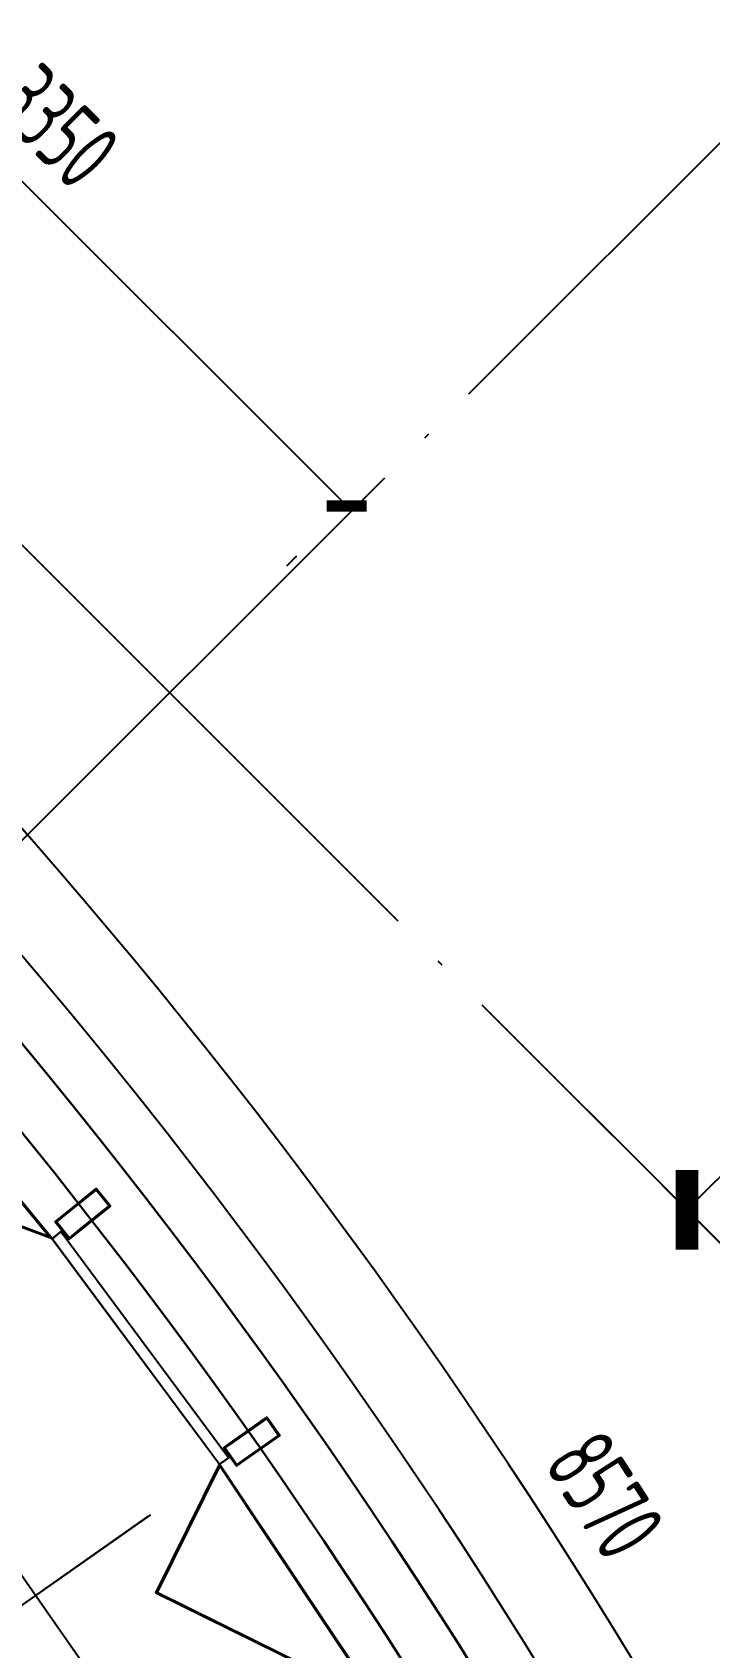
# Model space of a CAD drawing. Extents: x -936 to 12807311, y 101 to 1511157.
# Drawn here: x 12228059 to 12230455, y 1182787 to 1188506 of the extents above; entities that cross this region are included whole.
import ezdxf

# ---------------------------------------------------------------- set-up
doc = ezdxf.new("R2010")
doc.units = 0
doc.header["$LTSCALE"] = 1000
doc.header["$MEASUREMENT"] = 0
doc.linetypes.add('TX-GRID-T2$0$DOTE', pattern=[2.4200000000000004, 2, -0.2, 0.02, -0.2])
doc.layers.add('PX-GLAZ-F2$0$PX-GLAZ-F2$0$_EDO-ALUMINIUM-SECTION', color=90, linetype='Continuous', lineweight=30)
doc.layers.add('PX-GLAZ-F2$0$PX-GLAZ-F2$0$PX-GLAZ-F2$0$板边线', color=36, linetype='Continuous', lineweight=30)
for name, color, linetype in [('PX-GLAZ-F2$0$PX-GLAZ-F2$0$PX-GLAZ-F2$0$幕墙线', 104, 'Continuous'), ('PX-GLAZ-F2$0$PX-GLAZ-F2$0$PX-GLAZ-F2$0$平台轮廓', 3, 'Continuous'), ('PX-PLAN-F2-T2$0$PUB_DIM', 3, 'Continuous'), ('PX-PLAN-F2-T2$0$WALL', 9, 'Continuous'), ('TX-GRID-T2$0$DOTE', 1, 'Continuous'), ('TX-GRID-T2$0$PUB_DIM', 3, 'Continuous')]:
    doc.layers.add(name, color=color, linetype=linetype)
doc.styles.add('PX-PLAN-F2-T2$0$XD2008_T3', font='xd-hzs.shx', dxfattribs={"width": 0.7, "bigfont": 'xd-hztxt.shx'})
doc.styles.add('TX-GRID-T2$0$XD2008_T3', font='xd-hzs.shx', dxfattribs={"width": 0.7, "bigfont": 'xd-hztxt.shx'})
doc.dimstyles.new('PX-PLAN-F2-T2$0$_TCH_ARCH&&100', dxfattribs={"dimtxt": 250, "dimasz": 100, "dimexe": 250, "dimexo": 300, "dimgap": 100, "dimtad": 1, "dimdec": 0, "dimzin": 0, "dimdsep": 46, "dimtxsty": 'PX-PLAN-F2-T2$0$XD2008_T3', "dimblk": 'PX-PLAN-F2-T2$0$_ArchTick', "dimcen": 0.09, "dimclrd": 1, "dimclrt": 4, "dimazin": 2, "dimtfac": 1, "dimtdec": 0, "dimtix": 1, "dimtmove": 2, "dimatfit": 3, "dimfxl": 0, "dimtolj": 1, "dimtzin": 0, "dimarcsym": 0})
doc.dimstyles.new('TX-GRID-T2$0$_TCH_ARCH&&100', dxfattribs={"dimtxt": 350, "dimasz": 200, "dimexe": 250, "dimexo": 300, "dimgap": 100, "dimtad": 1, "dimdec": 0, "dimzin": 0, "dimdsep": 46, "dimtxsty": 'TX-GRID-T2$0$XD2008_T3', "dimblk": 'TX-GRID-T2$0$_ArchTick', "dimcen": 0.09, "dimclrd": 1, "dimclre": 1, "dimclrt": 4, "dimazin": 2, "dimtfac": 1, "dimtdec": 0, "dimtix": 1, "dimtmove": 2, "dimatfit": 3, "dimfxl": 0, "dimtolj": 1, "dimtzin": 0, "dimarcsym": 0})

# ---------------------------------------------------------------- blocks, each defined once
blk = doc.blocks.new('PX-PLAN-F2-T2$0$_ArchTick')
at = {"color": 0, "linetype": 'ByBlock', "const_width": 0.4}
blk.add_lwpolyline([(-0.5, -0.5), (0.5, 0.5)], dxfattribs=at)
blk = doc.blocks.new('*D896')
at = {"layer": 'Defpoints', "color": 0, "transparency": 16777216}
for p in [(12226802.31913895, 1189198.041148163), (12229171.13703193, 1186829.243607384), (12229171.13703, 1186829.243605453)]:
    blk.add_point(p, dxfattribs=at)
at = {"layer": 'PX-PLAN-F2-T2$0$PUB_DIM', "color": 1, "lineweight": -2, "transparency": 16777216}
blk.add_line((12226802.31913701, 1189198.041146232), (12229171.13703, 1186829.243605453), dxfattribs=at)
at = {"layer": 'PX-PLAN-F2-T2$0$PUB_DIM', "color": 0, "lineweight": -2, "transparency": 16777216}
for p, q in [((12226590.18801589, 1188985.908202517), (12226625.54320113, 1189021.263691527)), ((12228959.00590887, 1186617.110661738), (12228994.36109411, 1186652.466150748))]:
    blk.add_line(p, q, dxfattribs=at)
at = {"layer": 'PX-PLAN-F2-T2$0$PUB_DIM', "color": 1, "lineweight": -2, "transparency": 16777216, "xscale": 100, "yscale": 100, "zscale": 100}
for p, rotation in [((12226802.31913701, 1189198.041146232), 135.0002461354862), ((12229171.13703, 1186829.243605453), 315.0002461354862)]:
    blk.add_blockref('PX-PLAN-F2-T2$0$_ArchTick', p, dxfattribs=dict(at, rotation=rotation))
at = {"layer": 'PX-PLAN-F2-T2$0$PUB_DIM', "color": 4, "transparency": 16777216, "insert": (12228145.8264258, 1188172.742085077), "char_height": 250, "attachment_point": 5, "rotation": 315.0002461358617, "style": 'PX-PLAN-F2-T2$0$XD2008_T3'}
blk.add_mtext('\\A1;3350', dxfattribs=at)
blk = doc.blocks.new('*D1066')
at = {"layer": 'Defpoints', "color": 0, "transparency": 16777216}
for p in [(12228721.89374622, 1183430.011938768), (12229281.90458711, 1182589.344496484), (12227559.35037265, 1181865.042275353), (12212364.79014299, 1171926.863604173)]:
    blk.add_point(p, dxfattribs=at)
at = {"layer": 'PX-PLAN-F2-T2$0$PUB_DIM', "color": 0, "lineweight": -2, "transparency": 16777216}
for p, q in [((12228476.49953964, 1183257.438234574), (12227011.59109539, 1182227.240007578)), ((12229028.10892883, 1182429.382739062), (12227513.04706931, 1181474.472953401))]:
    blk.add_line(p, q, dxfattribs=at)
at = {"layer": 'PX-PLAN-F2-T2$0$PUB_DIM', "color": 1, "lineweight": -2, "transparency": 16777216}
blk.add_arc((12212364.79014299, 1171926.863604173), 18156.04736369848, 32.22231875093424, 35.11683917619891, dxfattribs=at)
at = {"layer": 'PX-PLAN-F2-T2$0$PUB_DIM', "color": 1, "lineweight": -2, "transparency": 16777216, "xscale": 100, "yscale": 100, "zscale": 100}
for p, rotation in [((12227216.08626754, 1182371.05142774), 125.1168391761989), ((12227724.54345121, 1181607.774417918), 302.2223187509343)]:
    blk.add_blockref('PX-PLAN-F2-T2$0$_ArchTick', p, dxfattribs=dict(at, rotation=rotation))
at = {"layer": 'PX-PLAN-F2-T2$0$PUB_DIM', "color": 4, "transparency": 16777216, "insert": (12227662.39104069, 1182117.364522244), "char_height": 250, "attachment_point": 5, "rotation": 303.6695789635692, "style": 'PX-PLAN-F2-T2$0$XD2008_T3'}
blk.add_mtext('\\A1;2.89°', dxfattribs=at)
blk = doc.blocks.new('*D1067')
at = {"layer": 'Defpoints', "color": 0, "transparency": 16777216}
for p in [(12228120.9707418, 1184228.275552377), (12228715.8530248, 1183425.763795803), (12227040.03656426, 1182617.008521235), (12212364.79014301, 1171926.86360415)]:
    blk.add_point(p, dxfattribs=at)
at = {"layer": 'PX-PLAN-F2-T2$0$PUB_DIM', "color": 0, "lineweight": -2, "transparency": 16777216}
for p, q in [((12227884.50443593, 1184043.657876655), (12226478.71305241, 1182946.106422893)), ((12228470.45881822, 1183253.190091609), (12227011.59109539, 1182227.240007574))]:
    blk.add_line(p, q, dxfattribs=at)
at = {"layer": 'PX-PLAN-F2-T2$0$PUB_DIM', "color": 1, "lineweight": -2, "transparency": 16777216}
blk.add_arc((12212364.79014301, 1171926.86360415), 18156.04736369476, 35.1168391762838, 37.98042757741254, dxfattribs=at)
at = {"layer": 'PX-PLAN-F2-T2$0$PUB_DIM', "color": 1, "lineweight": -2, "transparency": 16777216, "xscale": 100, "yscale": 100, "zscale": 100}
for p, rotation in [((12226675.7683073, 1183099.954485994), 127.9804275774125), ((12227216.08626754, 1182371.051427738), 305.1168391762838)]:
    blk.add_blockref('PX-PLAN-F2-T2$0$_ArchTick', p, dxfattribs=dict(at, rotation=rotation))
at = {"layer": 'PX-PLAN-F2-T2$0$PUB_DIM', "color": 4, "transparency": 16777216, "insert": (12227131.23538691, 1182872.867306205), "char_height": 250, "attachment_point": 5, "rotation": 306.5486333768495, "style": 'PX-PLAN-F2-T2$0$XD2008_T3'}
blk.add_mtext('\\A1;2.86°', dxfattribs=at)
blk = doc.blocks.new('*D1068')
at = {"layer": 'Defpoints', "color": 0, "transparency": 16777216}
for p in [(12227487.37382047, 1185010.399454061), (12228126.57095869, 1184232.866730121), (12226486.17723531, 1183338.633075283), (12212364.79014307, 1171926.86360406)]:
    blk.add_point(p, dxfattribs=at)
at = {"layer": 'PX-PLAN-F2-T2$0$PUB_DIM', "color": 0, "lineweight": -2, "transparency": 16777216}
for p, q in [((12227260.49860563, 1184814.114872664), (12225906.25128462, 1183642.466974911)), ((12227890.10624571, 1184048.247014171), (12226478.61797762, 1182946.228197719))]:
    blk.add_line(p, q, dxfattribs=at)
at = {"layer": 'PX-PLAN-F2-T2$0$PUB_DIM', "color": 1, "lineweight": -2, "transparency": 16777216}
blk.add_arc((12212364.79014307, 1171926.86360406), 18156.04736370407, 37.98092192699712, 40.86522509230411, dxfattribs=at)
at = {"layer": 'PX-PLAN-F2-T2$0$PUB_DIM', "color": 1, "lineweight": -2, "transparency": 16777216, "xscale": 100, "yscale": 100, "zscale": 100}
for p, rotation in [((12226095.31396365, 1183806.037459409), 130.8652250923041), ((12226675.6719051, 1183100.077961013), 307.9809219269972)]:
    blk.add_blockref('PX-PLAN-F2-T2$0$_ArchTick', p, dxfattribs=dict(at, rotation=rotation))
at = {"layer": 'PX-PLAN-F2-T2$0$PUB_DIM', "color": 4, "transparency": 16777216, "insert": (12226563.7429982, 1183599.59421881), "char_height": 250, "attachment_point": 5, "rotation": 309.4230735096519, "style": 'PX-PLAN-F2-T2$0$XD2008_T3'}
blk.add_mtext('\\A1;2.88°', dxfattribs=at)
blk = doc.blocks.new('*D1070')
at = {"layer": 'Defpoints', "color": 0, "transparency": 16777216}
for p in [(12225883.26115898, 1185445.352145371), (12228925.65894867, 1181041.364410987), (12230243.88371389, 1178697.137168246), (12212364.790143, 1171926.863604147)]:
    blk.add_point(p, dxfattribs=at)
at = {"layer": 'PX-PLAN-F2-T2$0$PUB_DIM', "color": 0, "lineweight": -2, "transparency": 16777216}
for p, q in [((12225671.12926213, 1185233.219973513), (12225554.6892393, 1185116.779799728)), ((12229963.32491188, 1178590.898010603), (12229809.3250948, 1178532.582923974))]:
    blk.add_line(p, q, dxfattribs=at)
at = {"layer": 'PX-PLAN-F2-T2$0$PUB_DIM', "color": 1, "lineweight": -2, "transparency": 16777216}
blk.add_arc((12212364.790143, 1171926.863604147), 18903.34627933614, 20.74016570987344, 45.00003713888837, dxfattribs=at)
at = {"layer": 'PX-PLAN-F2-T2$0$PUB_DIM', "color": 1, "lineweight": -2, "transparency": 16777216, "xscale": 100, "yscale": 100, "zscale": 100}
for p, rotation in [((12225731.46582001, 1185293.55660961), 135.0000371388884), ((12230043.12409647, 1178621.115555343), 290.7401657098735)]:
    blk.add_blockref('PX-PLAN-F2-T2$0$_ArchTick', p, dxfattribs=dict(at, rotation=rotation))
at = {"layer": 'PX-PLAN-F2-T2$0$PUB_DIM', "color": 4, "transparency": 16777216, "insert": (12228430.74928202, 1182308.510310016), "char_height": 250, "attachment_point": 5, "rotation": 302.8701014243809, "style": 'PX-PLAN-F2-T2$0$XD2008_T3'}
blk.add_mtext('\\A1;24.26°', dxfattribs=at)
blk = doc.blocks.new('*D1071')
at = {"layer": 'Defpoints', "color": 0, "transparency": 16777216}
for p in [(12227245.46950515, 1186807.562257487), (12230653.69387724, 1181927.264696373), (12232075.93905684, 1179298.459034352), (12212364.79014299, 1171926.863604167)]:
    blk.add_point(p, dxfattribs=at)
at = {"layer": 'PX-PLAN-F2-T2$0$PUB_DIM', "color": 0, "lineweight": -2, "transparency": 16777216}
for p, q in [((12227033.33760829, 1186595.430085629), (12226927.27165987, 1186489.363999699)), ((12231794.94628047, 1179193.373071312), (12231654.44989229, 1179140.830089794))]:
    blk.add_line(p, q, dxfattribs=at)
at = {"layer": 'PX-PLAN-F2-T2$0$PUB_DIM', "color": 1, "lineweight": -2, "transparency": 16777216}
blk.add_arc((12212364.79014299, 1171926.863604167), 20844.47221220098, 20.50484238967963, 45.00003713881983, dxfattribs=at)
at = {"layer": 'PX-PLAN-F2-T2$0$PUB_DIM', "color": 1, "lineweight": -2, "transparency": 16777216, "xscale": 100, "yscale": 100, "zscale": 100}
for p, rotation in [((12227104.04824058, 1186666.140809583), 135.0000371388198), ((12231888.61053926, 1179228.40172566), 290.5048423896797)]:
    blk.add_blockref('PX-PLAN-F2-T2$0$_ArchTick', p, dxfattribs=dict(at, rotation=rotation))
at = {"layer": 'PX-PLAN-F2-T2$0$PUB_DIM', "color": 4, "transparency": 16777216, "insert": (12230084.55288926, 1183325.664748004), "char_height": 250, "attachment_point": 5, "rotation": 302.75243976425025, "style": 'PX-PLAN-F2-T2$0$XD2008_T3'}
blk.add_mtext('\\A1;8570', dxfattribs=at)
blk = doc.blocks.new('*D1185')
at = {"layer": 'Defpoints', "color": 0, "transparency": 16777216}
for p in [(12227458.86263486, 1190102.014729743), (12228228.10778203, 1189332.771627734), (12226228.72138214, 1188871.87020649)]:
    blk.add_point(p, dxfattribs=at)
at = {"layer": 'PX-PLAN-F2-T2$0$PUB_DIM', "color": 0, "lineweight": -2, "transparency": 16777216}
for p, q in [((12227670.99495121, 1189889.882977381), (12228404.88471232, 1189155.995167432)), ((12226440.8536985, 1188659.738454129), (12227174.74345961, 1187925.85064418))]:
    blk.add_line(p, q, dxfattribs=at)
at = {"layer": 'PX-PLAN-F2-T2$0$PUB_DIM', "color": 1, "lineweight": -2, "transparency": 16777216}
blk.add_line((12226997.96652932, 1188102.627104482), (12228228.10778203, 1189332.771627734), dxfattribs=at)
at = {"layer": 'PX-PLAN-F2-T2$0$PUB_DIM', "color": 1, "lineweight": -2, "transparency": 16777216, "xscale": 100, "yscale": 100, "zscale": 100}
for p, rotation in [((12228228.10778203, 1189332.771627734), 45.00007616517399), ((12226997.96652932, 1188102.627104482), 225.000076165174)]:
    blk.add_blockref('PX-PLAN-F2-T2$0$_ArchTick', p, dxfattribs=dict(at, rotation=rotation))
at = {"layer": 'PX-PLAN-F2-T2$0$PUB_DIM', "color": 4, "transparency": 16777216, "insert": (12227453.93791841, 1188876.798180377), "char_height": 250, "attachment_point": 5, "rotation": 45.000076165327954, "style": 'PX-PLAN-F2-T2$0$XD2008_T3'}
blk.add_mtext('\\A1;1740', dxfattribs=at)
blk = doc.blocks.new('PX-GLAZ-F2$0$PX-GLAZ-F2$0$标准块')
at = {"layer": 'PX-GLAZ-F2$0$PX-GLAZ-F2$0$_EDO-ALUMINIUM-SECTION'}
blk.add_line((0, 0), (0.003930399194359779, -45.99634640989825, 0.08170139435610035), dxfattribs=at)
at = {"layer": 'PX-GLAZ-F2$0$PX-GLAZ-F2$0$_EDO-ALUMINIUM-SECTION', "extrusion": (1.582938578771372e-17, 0.001776255547346146, 0.9999984224568711)}
for points in [[(40.00000000745058, -48.99682280369665), (40.00000000745058, -84.9997323684765), (40.00005751848221, -232.9989440002123), (-39.99993549473584, -232.9989529884207), (-39.99999388121068, -85.16722874860984), (-40.00000705569983, -45.9998373127823), (40.00000000745058, -45.99300130209959)], [(37.00000000931323, -48.99682280276532), (37.00000001117587, -84.9997323684765), (37.00000001117587, -84.9997323684765), (37.00005752034485, -229.9989538018185), (-36.99993549287319, -229.9989621157482), (-36.9999930113554, -84.99974068426889), (-36.99999394081533, -84.99973236940782), (-37.00000604242086, -48.99957150742597), (37.00000000745058, -48.99324819854563)]]:
    blk.add_lwpolyline(points, close=True, dxfattribs=at)
blk = doc.blocks.new('PX-GLAZ-F2')
for p, q in [((12228161.04342889, 1184258.52105211, -2.149734961603258e-09), (12228753.41803792, 1183459.669359991)), ((12228128.91331521, 1184234.695523895, -2.149734961603258e-09), (12228721.28792424, 1183435.843831777))]:
    blk.add_line(p, q)
at = {"layer": 'PX-GLAZ-F2$0$PX-GLAZ-F2$0$_EDO-ALUMINIUM-SECTION'}
blk.add_lwpolyline([(12224760.25128515, 1188028.388679824), (12226613.69519658, 1186174.955012612, -0.1072892985715656), (12231238.85093749, 1178985.017986849), (12237273.5785629, 1162848.563401733, 0.2675740430315334), (12240624.37258755, 1160082.915822869), (12251365.84168272, 1158270.878924541, 0.4142081068710295), (12256378.8234796, 1161836.591839584), (12258925.60882612, 1176931.819757678)], format="xyb", dxfattribs=at)
for points in [[(12227483.84366904, 1185018.693739187), (12227305.88456378, 1184543.67560433), (12228129.12735819, 1184234.815187054)], [(12227485.18879553, 1185013.056222584), (12227309.7471915, 1184545.430627728), (12228119.69848067, 1184241.556855806)], [(12228721.50931617, 1183435.999610564), (12228496.37448781, 1182981.002766922), (12229284.45213825, 1182591.05780568)], [(12228721.89374622, 1183430.01193877), (12228500.39378812, 1182982.36115752), (12229275.74768526, 1182598.711976249)]]:
    blk.add_lwpolyline(points, close=True, dxfattribs=at)
at = {"layer": 'PX-GLAZ-F2$0$PX-GLAZ-F2$0$PX-GLAZ-F2$0$幕墙线'}
blk.add_lwpolyline([(12223328.27047531, 1187703.859508988), (12224099.43380924, 1188475.024913537), (12224678.72951319, 1187895.730765031), (12224547.64997733, 1187406.529416163), (12225396.96714284, 1187178.958294298), (12226100.26341568, 1186475.66299842), (12225966.53537271, 1185985.944069658), (12226814.75343871, 1185754.320304853), (12227484.02543946, 1185019.178988073), (12227305.8845294, 1184543.675569953), (12228129.12732382, 1184234.815152678), (12228721.5092818, 1183435.999576188), (12228496.37445344, 1182981.002732545), (12229284.45210387, 1182591.057771303)], dxfattribs=at)
at = {"layer": 'PX-GLAZ-F2$0$PX-GLAZ-F2$0$PX-GLAZ-F2$0$平台轮廓', "ltscale": 100}
blk.add_lwpolyline([(12224100.1653158, 1188475.75602978), (12223535.18085895, 1187910.770840481), (12225942.02942006, 1185503.928528109, -0.1072895632526993), (12230349.13991877, 1178652.956953138), (12236383.05545681, 1162515.910651781, 0.2675740428470937), (12240465.63208266, 1159146.271074891), (12251256.42476282, 1157325.913514771, 0.414208106871037), (12258631.84625697, 1162572.019872548), (12261003.95114493, 1176631.887139511, -0.414213222373079), (12266766.08529776, 1180730.393204295), (12271464.47561844, 1179938.386453936, -0.197624323764968), (12274687.28636963, 1177917.663836213), (12277074.97876072, 1174576.912662164, 0.1972663651005048), (12281463.10264201, 1171846.089276327), (12294714.9260508, 1169610.329047972), (12294846.94838936, 1170392.853351991)], format="xyb", dxfattribs=at)
at = {"layer": 'PX-GLAZ-F2$0$PX-GLAZ-F2$0$PX-GLAZ-F2$0$板边线', "color": 30}
blk.add_lwpolyline([(12229273.0996878, 1193648.597605203), (12224347.57565513, 1188723.342640019), (12226754.40381288, 1186316.49592862, -0.107289298571393), (12231425.46680681, 1179055.194763648), (12237460.19443223, 1162918.740178538, 0.2675740430316652), (12240656.9289615, 1160280.248810203), (12251398.39805667, 1158468.211911886, 0.4142081068710582), (12256180.89793185, 1161869.98400325), (12261231.54395663, 1191806.018063687)], format="xyb", dxfattribs=at)
at = {"layer": 'PX-GLAZ-F2$0$PX-GLAZ-F2$0$_EDO-ALUMINIUM-SECTION', "extrusion": (-0.08621966726463275, 0.1095124761019152, 0.9902389542705354), "rotation": 270.7230689739425}
blk.add_blockref('PX-GLAZ-F2$0$PX-GLAZ-F2$0$标准块', (-10340335.19442205, 6569025.841016069, -924616.7323824756), dxfattribs=at)
at = {"layer": 'PX-GLAZ-F2$0$PX-GLAZ-F2$0$_EDO-ALUMINIUM-SECTION', "extrusion": (-0.07874778632107966, 0.1150026070699102, 0.9902389542512724), "rotation": 270.7230689172152}
blk.add_blockref('PX-GLAZ-F2$0$PX-GLAZ-F2$0$标准块', (-10758549.7183679, 5874692.448857135, -826886.5236208746), dxfattribs=at)
blk = doc.blocks.new('TX-GRID-T2$0$_ArchTick')
at = {"color": 0, "linetype": 'ByBlock', "const_width": 0.4}
blk.add_lwpolyline([(-0.5, -0.5), (0.5, 0.5)], dxfattribs=at)
blk = doc.blocks.new('*D2307')
at = {"layer": 'Defpoints', "color": 0, "transparency": 16777216}
for p in [(12232920.55209028, 1188013.680507726), (12233486.2383423, 1187447.995780163), (12229809.28646032, 1184902.406493225)]:
    blk.add_point(p, dxfattribs=at)
at = {"layer": 'TX-GRID-T2$0$PUB_DIM', "color": 1, "lineweight": -2, "transparency": 16777216}
for p, q in [((12233132.68441047, 1187801.548759206), (12233663.0152758, 1187271.219323063)), ((12230374.97271235, 1184336.721765663), (12233486.2383423, 1187447.995780163)), ((12230021.41878051, 1184690.274744706), (12230551.74964584, 1184159.945308563))]:
    blk.add_line(p, q, dxfattribs=at)
at = {"layer": 'TX-GRID-T2$0$PUB_DIM', "color": 1, "lineweight": -2, "transparency": 16777216, "xscale": 200, "yscale": 200, "zscale": 200}
for p, rotation in [((12233486.2383423, 1187447.995780163), 45.00007720302987), ((12230374.97271235, 1184336.721765663), 225.0000772030298)]:
    blk.add_blockref('TX-GRID-T2$0$_ArchTick', p, dxfattribs=dict(at, rotation=rotation))
at = {"layer": 'TX-GRID-T2$0$PUB_DIM', "color": 4, "transparency": 16777216, "insert": (12231736.15090048, 1186086.812875723), "char_height": 350, "attachment_point": 5, "rotation": 45.00007720331892, "style": 'TX-GRID-T2$0$XD2008_T3'}
blk.add_mtext('\\A1;4400', dxfattribs=at)
blk = doc.blocks.new('*D2323')
at = {"layer": 'Defpoints', "color": 0, "transparency": 16777216}
for p in [(12248759.72424455, 1202721.522842901), (12249325.43191995, 1202155.816692024), (12230374.97271235, 1184336.721765667)]:
    blk.add_point(p, dxfattribs=at)
at = {"layer": 'TX-GRID-T2$0$PUB_DIM', "color": 1, "lineweight": -2, "transparency": 16777216}
for p, q in [((12248971.85656475, 1202509.391094382), (12249502.20885345, 1201979.040234924)), ((12230940.68038774, 1183771.01561479), (12249325.43191995, 1202155.816692024)), ((12230587.10503254, 1184124.590017148), (12231117.45732124, 1183594.239157691))]:
    blk.add_line(p, q, dxfattribs=at)
at = {"layer": 'TX-GRID-T2$0$PUB_DIM', "color": 1, "lineweight": -2, "transparency": 16777216, "xscale": 200, "yscale": 200, "zscale": 200}
for p, rotation in [((12249325.43191995, 1202155.816692024), 45.00007720302985), ((12230940.68038774, 1183771.01561479), 225.0000772030298)]:
    blk.add_blockref('TX-GRID-T2$0$_ArchTick', p, dxfattribs=dict(at, rotation=rotation))
at = {"layer": 'TX-GRID-T2$0$PUB_DIM', "color": 4, "transparency": 16777216, "insert": (12239938.60152701, 1193157.870256215), "char_height": 350, "attachment_point": 5, "rotation": 45.0000772030445, "style": 'TX-GRID-T2$0$XD2008_T3'}
blk.add_mtext('\\A1;26000', dxfattribs=at)
blk = doc.blocks.new('PX-PLAN-F2-T2')
at = {"layer": 'PX-PLAN-F2-T2$0$WALL'}
for centre, radius, start, end in [((12212364.79014291, 1171926.863604093), 20550.00000013848, 20.50484238973141, 45.00004904107909), ((12212364.79014291, 1171926.863604088), 20350.00000014174, 20.50484238972798, 45.00004904107347)]:
    blk.add_arc(centre, radius, start, end, dxfattribs=at)
at = {"layer": 'PX-PLAN-F2-T2$0$PUB_DIM'}
for base, p1, p2, angle, picture, middle, turn in [((12228228.10778203, 1189332.771627734), (12226228.72138214, 1188871.87020649), (12227458.86263486, 1190102.014729741), 45.000076164967936, '*D1185', (12227453.93791841, 1188876.798180377), 45.00007616532795), ((12229171.13703, 1186829.243605453), (12226802.31913895, 1189198.041148164), (12229171.13703193, 1186829.243607384), 315.0002461354581, '*D896', (12228145.8264258, 1188172.742085077), 315.0002461358617)]:
    dim = blk.add_linear_dim(base=base, p1=p1, p2=p2, angle=angle, dimstyle='PX-PLAN-F2-T2$0$_TCH_ARCH&&100', override={"dimgap": 0}, dxfattribs=at)
    dim.commit()
    dim.dimension.update_dxf_attribs({"geometry": picture, "text_midpoint": middle, "dimtype": 161, "text_rotation": turn})
dim = blk.add_angular_dim_3p(base=(12230653.69387724, 1181927.264696373), center=(12212364.790143, 1171926.863604168), p1=(12232075.93905684, 1179298.459034352), p2=(12227245.46950515, 1186807.562257488), text='8570', dimstyle='PX-PLAN-F2-T2$0$_TCH_ARCH&&100', dxfattribs=at)
dim.commit()
dim.dimension.update_dxf_attribs({"geometry": '*D1071', "text_midpoint": (12230084.55288926, 1183325.664748003)})
for base, center, p1, p2, picture, middle in [((12228925.65894867, 1181041.364410987), (12212364.790143, 1171926.863604147), (12230243.88371388, 1178697.137168247), (12225883.26115898, 1185445.352145371), '*D1070', (12228430.74928202, 1182308.510310016)), ((12226486.17723531, 1183338.633075283), (12212364.79014307, 1171926.86360406), (12228126.57095869, 1184232.86673012), (12227487.37382047, 1185010.399454061), '*D1068', (12226563.7429982, 1183599.594218809)), ((12227040.03656426, 1182617.008521235), (12212364.79014301, 1171926.863604149), (12228715.8530248, 1183425.763795804), (12228120.9707418, 1184228.275552377), '*D1067', (12227131.23538691, 1182872.867306206)), ((12227559.35037265, 1181865.042275353), (12212364.79014299, 1171926.863604172), (12229281.90458711, 1182589.344496485), (12228721.89374622, 1183430.011938768), '*D1066', (12227662.39104069, 1182117.364522245))]:
    dim = blk.add_angular_dim_3p(base=base, center=center, p1=p1, p2=p2, dimstyle='PX-PLAN-F2-T2$0$_TCH_ARCH&&100', dxfattribs=at)
    dim.commit()
    dim.dimension.update_dxf_attribs({"geometry": picture, "text_midpoint": middle})
blk = doc.blocks.new('TX-GRID-T2')
at = {"layer": 'TX-GRID-T2$0$DOTE', "linetype": 'TX-GRID-T2$0$DOTE'}
for p, q in [((12200558.84889846, 1214152.766275979), (12231506.34528459, 1183205.352168624)), ((12249838.87787128, 1207461.662897308), (12225210.50545272, 1182833.222835222))]:
    blk.add_line(p, q, dxfattribs=at)
at = {"layer": 'TX-GRID-T2$0$PUB_DIM'}
for base, p1, p2, angle, picture, middle, turn in [((12249325.43191995, 1202155.816692024), (12230374.97271235, 1184336.721765666), (12248759.72424456, 1202721.5228429), 45.00007720302695, '*D2323', (12239938.60152701, 1193157.870256215), 45.0000772030445), ((12233486.2383423, 1187447.995780163), (12229809.28646032, 1184902.406493226), (12232920.55209028, 1188013.680507725), 45.000077202993424, '*D2307', (12231736.15090048, 1186086.812875723), 45.00007720331892)]:
    dim = blk.add_linear_dim(base=base, p1=p1, p2=p2, angle=angle, dimstyle='TX-GRID-T2$0$_TCH_ARCH&&100', override={"dimgap": 0}, dxfattribs=at)
    dim.commit()
    dim.dimension.update_dxf_attribs({"geometry": picture, "text_midpoint": middle, "dimtype": 161, "text_rotation": turn})

msp = doc.modelspace()

# ---------------------------------------------------------------- block references
for name in ['PX-PLAN-F2-T2', 'PX-GLAZ-F2', 'TX-GRID-T2']:
    msp.add_blockref(name, (0, 0))

doc.saveas('drawing.dxf')
